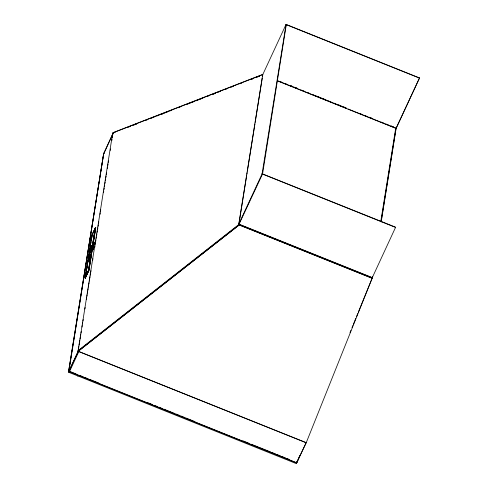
<?xml version="1.0" encoding="UTF-8"?>
<svg xmlns="http://www.w3.org/2000/svg" width="488" height="488" viewBox="0 0 488 488"><rect width="100%" height="100%" fill="white"/><g stroke="black" fill="none" stroke-linecap="round" stroke-linejoin="round"><path stroke-width="0.73" d="M93.44 247.562L92.903 248.648M88.474 261.08L89.023 259.378L88.596 260.299M89.548 254.596L89.725 254.181M93.824 244.769L93.519 245.342M93.324 245.928L93.495 245.311M88.914 260.092L88.883 259.5M93.531 246.782C92.244 249.606 94.861 243.122 93.165 246.916M93.556 246.836L92.976 248.063M93.452 247.056L93.025 248.209M88.688 259.726L89.255 257.951L88.828 258.872M90.408 250.747L90.06 251.558L90.396 250.74M93.702 245.507L93.55 245.72M90.463 248.892L90.805 248.044M88.944 258.195L89.371 257.109L89.121 257.92M93.33 247.831L92.873 248.776M372.179 278.38L372.417 276.678M89.127 257.024L89.56 256.054M89.761 254.138L89.524 254.516M68.491 372.21L103.688 153.488L68.491 372.21L77.818 375.912M306.226 442.567L296.625 462.746L68.881 371.368L103.718 153.397M85.186 277.617L91.872 235.222L95.306 227.933L88.578 270.321L85.101 277.587M91.97 235.234L85.229 278.209L88.962 270.413L95.746 227.548L91.884 235.198M86.175 272.212L85.217 278.197L88.859 270.395M86.413 270.718L88.09 260.244M88.328 258.75L88.572 257.249M88.81 255.755L89.048 254.26M89.286 252.766L89.53 251.265M89.768 249.771L90.006 248.276M90.243 246.775L90.487 245.281M90.725 243.786L90.963 242.292M91.201 240.791L91.439 239.297M91.683 237.802L92.043 235.558M85.333 278.203L85.693 275.958M85.937 274.457L86.175 272.963M86.894 268.473L87.132 266.979M87.37 265.484L87.608 263.99M87.852 262.489L88.09 260.995M91.799 237.802L92.037 236.308M88.548 260.61L88.92 259.811M88.657 259.951C89.755 256.938 88.718 260.11 88.871 258.823M89.036 257.56L89.408 256.755M89.206 256.792L89.524 255.889M90.14 250.655L90.597 249.551M90.402 249.27L90.237 250.057C91.293 247.934 89.56 251.839 90.548 249.496M90.487 248.727L90.487 248.886M90.683 247.514L90.567 248.002L91.006 247.007M90.689 247.251L91.061 246.452M90.792 246.586L90.774 246.94M90.847 246.245L91.274 245.324L91.207 245.739M89.469 255.444L89.542 255.2M90.75 247.599L90.988 247.135M89.371 256.999L89.438 256.584M90.554 249.069L90.719 248.587L90.298 249.679M90.835 247.312L91 246.836M91.085 246.281L90.64 247.562M91.061 245.964L91.207 245.513M89.017 259.085L88.926 259.006M89.426 256.883L89.511 256.34L89.127 257.182L89.261 256.877M90.53 249.99L90.353 250.24M91.14 246.159L90.817 247.55M91.189 245.848L90.811 246.721M85.162 277.581L88.481 270.309L95.252 227.939M88.56 270.346L95.312 227.939M85.156 278.148L88.816 270.26L95.654 227.536M88.932 270.2L95.752 227.56M93.104 247.325L93.598 246.013M93.281 246.226L93.818 245.147M93.44 245.208L93.891 244.049M93.507 244.787L94.343 243.079M94.269 243.073L94.324 242.731L93.58 244.329L94.513 242.005L94.379 242.835M93.672 247.264L92.818 249.1L92.97 248.557M262.855 74.389L112.746 132.767L78.056 351.092L239.114 224.797M78.379 349.615L78.202 351.366M78.617 348.109L78.855 346.608M79.099 345.108L79.337 343.601M79.581 342.1L79.819 340.594M80.062 339.093L80.3 337.586M80.544 336.086L80.782 334.579M81.02 333.078L81.264 331.572M81.984 327.064L82.228 325.563M82.466 324.056L82.704 322.556M82.948 321.049L83.186 319.548M84.869 309.026L85.113 307.519M86.437 299.254L86.675 297.747M86.919 296.246L87.157 294.74M87.395 293.239L87.639 291.733M87.877 290.232L88.121 288.725M88.358 287.225L88.602 285.724M88.84 284.217L89.084 282.717M89.322 281.21L89.56 279.709M89.804 278.203L90.042 276.702M90.286 275.195L90.524 273.695M90.768 272.188L91.006 270.688M92.689 260.165L92.933 258.658M94.733 247.386L94.977 245.879M95.215 244.378L95.459 242.878M95.697 241.371L95.941 239.87M96.179 238.364L96.417 236.863M96.661 235.356L96.898 233.856M97.142 232.349L97.38 230.848M97.624 229.342L97.862 227.841M98.1 226.34L98.344 224.834M98.582 223.333L98.826 221.826M100.028 214.311L100.266 212.805M100.51 211.304L100.748 209.797M103.517 192.51L103.755 191.009M103.999 189.503L104.237 188.002M104.481 186.495L104.719 184.995M104.957 183.494L105.201 181.987M105.438 180.487L105.683 178.98M105.92 177.48L106.164 175.973M106.402 174.472L106.64 172.965M107.366 168.458L107.604 166.957M107.848 165.45L108.086 163.95M108.33 162.443L108.568 160.942M110.251 150.414L110.489 148.913M111.813 140.648L112.057 139.141M112.295 137.64L112.539 136.134M112.777 134.633L113.021 133.126M238.827 223.925L238.772 224.248L262.721 74.591M246.647 175.674L238.833 224.504L77.885 350.805M246.885 174.173L247.129 172.673M247.367 171.172L254.449 126.904M254.693 125.404L254.931 123.903M255.169 122.403L262.251 78.141M262.495 76.64L262.733 75.14M262.05 174.033L286.066 24.4L419.546 77.97L396.116 128.435L277.587 80.953M287.383 459.098L287.2 459.964L296.228 463.588L296.655 462.069M297.058 461.294L296.411 463.576M372.173 278.19L306.275 442.592L296.832 462.551M380.86 220.997L395.75 127.966M381.122 221.558L395.884 129.283M381.177 221.918L396.219 127.63M296.393 462.655L296.85 462.746L299.724 455.707M103.865 153.104L104.194 153.482M88.749 259.561L88.84 259.213M68.875 371.136L78.379 351.037M78.855 351.488L69.516 371.557A0.695 0.653 39.4 0 1 68.936 371.325L78.086 351.458M78.153 375.193L77.793 375.937M286.31 24.449L262.562 173.978L238.986 224.389M287.243 459.043L286.724 459.775L77.958 375.967M395.561 227.573L395.493 227.152L262.135 173.758M90.097 252.705L89.951 253.065M89.371 257.225L89.237 257.652M93.001 247.959L93.202 247.575M88.944 258.121L89.176 257.45M103.846 153.726L112.929 133.718M95.337 228L91.945 235.167M77.995 376.022L78.293 375.248M419.509 77.915L396 128.472M395.615 227.249L372.222 277.77L238.894 224.346M90.079 251.43C89.707 252.326 90.695 250.173 90.201 251.149M93.287 248.471L92.842 249.453M88.895 260.189L88.511 261.049M113.118 132.992L113.314 132.687M93.031 249.539L93.22 248.88L92.641 250.222L93.092 249.478M93.861 244.781L93.739 245.043M90.67 247.861L90.652 247.953M89.999 252.991L90.079 252.65M89.151 256.859L89.621 255.663L89.328 256.237M350.006 332.535L350.866 330.425M352.013 327.607L352.879 325.496M353.452 324.087L355.752 318.457M356.612 316.346L357.759 313.528M358.332 312.125L372.143 278.239L239.211 224.919L78.196 351.25L306.22 442.665M93.421 246.91L93.58 246.519L93.391 246.977M93.763 244.598L93.977 243.872M103.798 153.165L112.984 133.376M93.611 232.136L95.703 227.615M90.762 246.763L91.232 245.592M90.353 249.319L90.78 248.398L90.341 249.636M89.487 255.316C88.932 256.505 90.243 253.931 89.548 255.047M286.066 24.4L262.635 74.871M239.059 225.206L239.205 224.858M371.886 278.575L372.143 278.227L239.187 224.944L78.239 351.238M238.742 224.157L262.166 173.734M93.196 248.514L92.83 249.459M78.08 351.543L78.409 351.427M114.021 132.413L262.538 74.652M113.106 133.047L115.229 132.224M134.322 124.794L136.445 123.97M145.644 120.396L147.766 119.572M150.591 118.468L154.129 117.096M156.959 115.992L159.082 115.168M161.912 114.07L165.444 112.691M169.69 111.044L171.813 110.215M178.175 107.738L180.298 106.915M189.496 103.34L191.613 102.517M195.859 100.863L197.982 100.04M200.812 98.936L202.935 98.112M207.174 96.465L209.297 95.636M212.127 94.538L215.666 93.159M217.081 92.61L220.613 91.238M239.712 83.808L241.834 82.984M251.027 79.41L253.15 78.58M255.98 77.482L259.518 76.104M128.124 127.24L130.259 126.41M133.102 125.306L136.652 123.928M160.814 114.528L162.943 113.698M165.786 112.594L167.921 111.764M187.105 104.304L189.24 103.474M192.083 102.37L194.212 101.541M198.476 99.881L200.611 99.052M213.396 94.074L215.531 93.251M224.767 89.658L226.902 88.828M231.166 87.169L233.294 86.339M251.064 79.428L253.193 78.599M257.457 76.939L259.586 76.116M286.035 24.577L419.485 78.092M262.141 173.911L395.585 227.426M68.796 371.545L78.098 375.272M78.3 375.357L287.188 459.123M287.389 459.208L296.692 462.935M290.165 85.504L292.281 86.352L290.159 85.571M295.106 87.486L297.222 88.334L293.691 86.992M317.005 96.264L319.121 97.118M321.946 98.247L324.062 99.101M338.898 105.048L341.014 105.896M343.845 107.031L345.962 107.878M369.27 117.224L371.386 118.078M393.285 126.856L391.162 126.008L393.267 126.923M280.271 81.606L282.387 82.46M285.218 83.588L287.334 84.442M301.456 90.103L304.286 91.238M307.111 92.372L309.227 93.22M312.052 94.355L314.168 95.203M315.584 95.77L319.115 97.185M320.525 97.752L326.179 100.016M328.296 100.87L331.12 101.998M333.945 103.133L336.061 103.981M337.476 104.548L341.008 105.963M342.417 106.53L345.949 107.946M359.369 113.326L361.486 114.18M364.31 115.308L366.433 116.162M369.257 117.291L371.374 118.145M381.262 122.11L383.379 122.958M386.203 124.092L388.326 124.94M277.617 80.746L346.675 108.434M348.084 109.001L395.292 127.935M238.925 224.138L371.399 277.263M78.324 351.378L306.074 442.726M76.128 373.954L68.93 371.051M80.367 375.656L83.192 376.791M84.607 377.358L88.145 378.773M89.554 379.341L98.747 383.025M146.815 402.301L152.469 404.57M155.3 405.705L157.417 406.553M158.832 407.12L162.364 408.541M163.779 409.109L174.381 413.36M175.796 413.928L179.334 415.343M180.743 415.91L184.281 417.325M185.696 417.893L194.883 421.583M242.951 440.859L248.606 443.122M251.436 444.257L253.559 445.111M254.968 445.678L258.506 447.093M259.921 447.661L270.523 451.912M271.938 452.48L275.47 453.895M276.885 454.462L280.417 455.884M281.832 456.451L285.364 457.866M286.779 458.433L288.902 459.281M89.688 253.486L89.639 253.797L89.707 253.455M89.823 252.631L90.249 251.716L89.823 252.631"/></g></svg>
